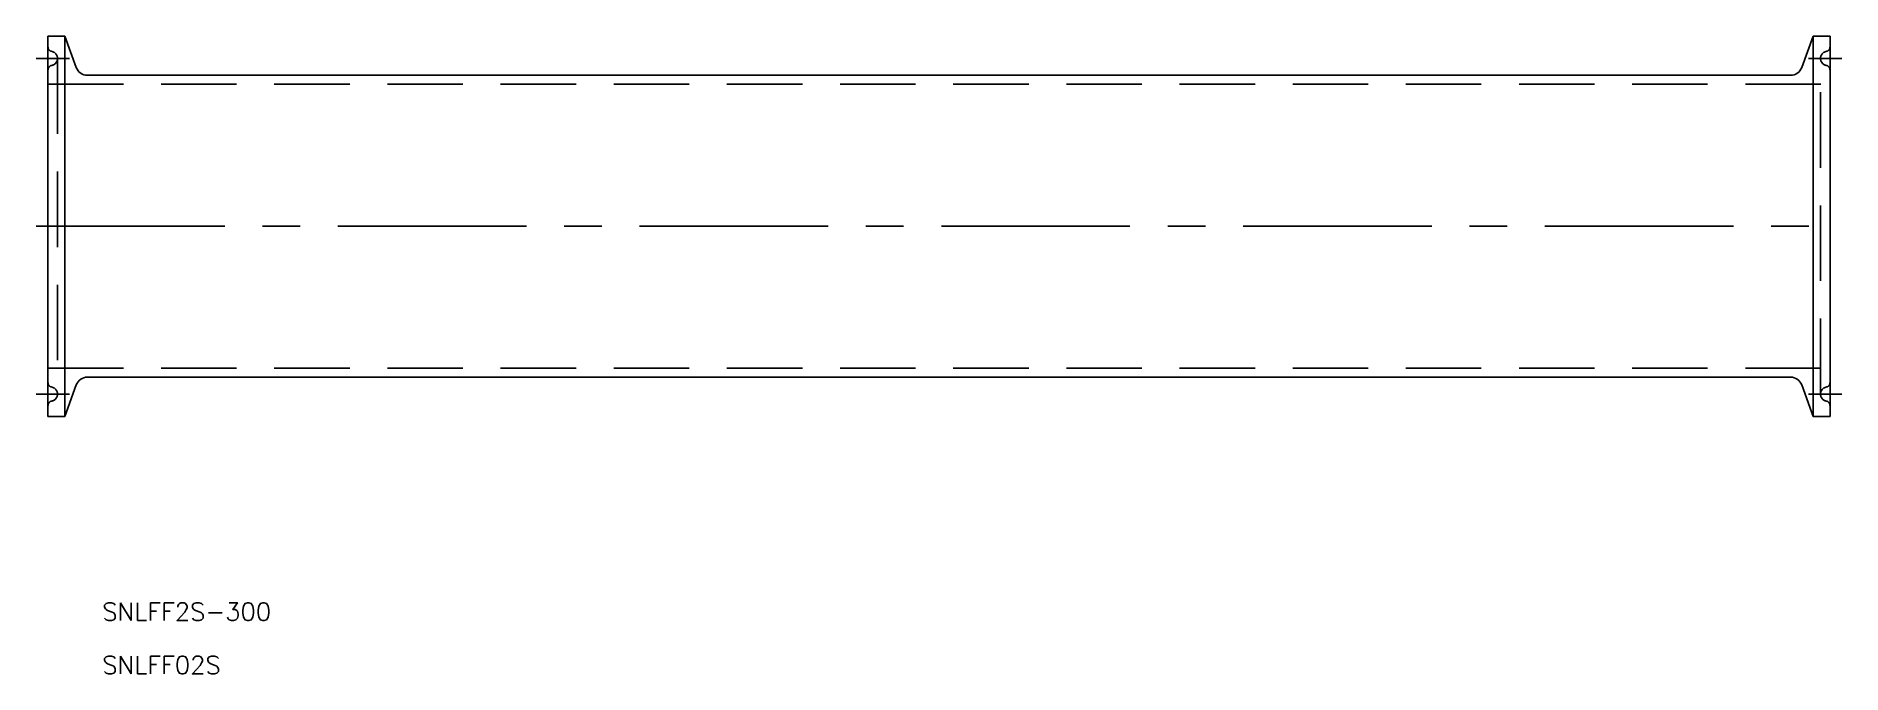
# Model space of a CAD drawing. Extents: x -2 to 302, y -75 to 32.
import ezdxf

# ---------------------------------------------------------------- set-up
doc = ezdxf.new("R2010")
doc.units = 0
doc.linetypes.add('CENTER', pattern=[50.8, 31.75, -6.35, 6.35, -6.35])
doc.linetypes.add('DASHED', pattern=[19.05, 12.7, -6.35])
doc.layers.get('0').update_dxf_attribs({"linetype": 'CONTINUOUS'})
doc.layers.add('CENTER', color=1, linetype='CENTER')
doc.styles.get("Standard").update_dxf_attribs({"font": 'txt.shx', "height": 3, "bigfont": 'bigfont.shx'})

msp = doc.modelspace()

# ---------------------------------------------------------------- linework, layer by layer
at = {"color": 7, "linetype": 'CONTINUOUS'}
for p, q in [((0, -32), (0, 32)), ((0, 32), (2.85, 32)), ((2.85, 32), (2.85, -32)), ((2.85, 32), (4.77, 26.72)), ((297.15, 32), (295.23, 26.72)), ((297.15, -32), (297.15, 32)), ((300, 32), (297.15, 32)), ((300, -32), (300, 32)), ((293.35, 25.4), (6.65, 25.4)), ((2.85, -32), (4.77, -26.72)), ((293.35, -25.4), (6.65, -25.4)), ((297.15, -32), (295.23, -26.72)), ((0, -32), (2.85, -32)), ((300, -32), (297.15, -32))]:
    msp.add_line(p, q, dxfattribs=at)
at = {"color": 3, "linetype": 'DASHED'}
for p, q in [((1.6, 28.25), (1.6, -28.25)), ((298.4, -28.25), (298.4, 28.25)), ((0, 23.9), (300, 23.9)), ((0, -23.9), (300, -23.9))]:
    msp.add_line(p, q, dxfattribs=at)
for centre, radius, start, end in [((0.8, 30.21), 0.8, 180, 258.463), ((0.4, 28.25), 1.2, 281.537, 78.463), ((299.6, 28.25), 1.2, 101.537, 258.463), ((299.2, 30.21), 0.8, 281.537, 360), ((0.8, 26.29), 0.8, 101.537, 180), ((299.2, 26.29), 0.8, 0, 78.463), ((0.8, -26.29), 0.8, 180, 258.463), ((0.4, -28.25), 1.2, 281.537, 78.463), ((299.6, -28.25), 1.2, 101.537, 258.463), ((299.2, -26.29), 0.8, 281.537, 360), ((0.8, -30.21), 0.8, 101.537, 180), ((299.2, -30.21), 0.8, 0, 78.463)]:
    msp.add_arc(centre, radius, start, end, dxfattribs=at)
at = {"color": 7, "linetype": 'CONTINUOUS'}
for centre, start, end in [((6.65, 27.4), 200, 270), ((293.35, 27.4), 270, 340), ((6.65, -27.4), 90, 160), ((293.35, -27.4), 20, 90)]:
    msp.add_arc(centre, 2, start, end, dxfattribs=at)
at = {"layer": 'CENTER', "color": 1, "linetype": 'CENTER'}
for p, q in [((3.6, 28.25), (-2, 28.25)), ((296.4, 28.25), (302, 28.25)), ((-2, 0), (302, 0)), ((3.6, -28.25), (-2, -28.25)), ((296.4, -28.25), (302, -28.25))]:
    msp.add_line(p, q, dxfattribs=at)

# ---------------------------------------------------------------- texts
at = {"color": 7, "linetype": 'CONTINUOUS'}
for s, p in [('SNLFF2S-300', (9.14, -66.38)), ('SNLFF02S', (9.14, -75.35))]:
    msp.add_text(s, height=3, dxfattribs=at).set_placement(p)

doc.saveas('drawing.dxf')
